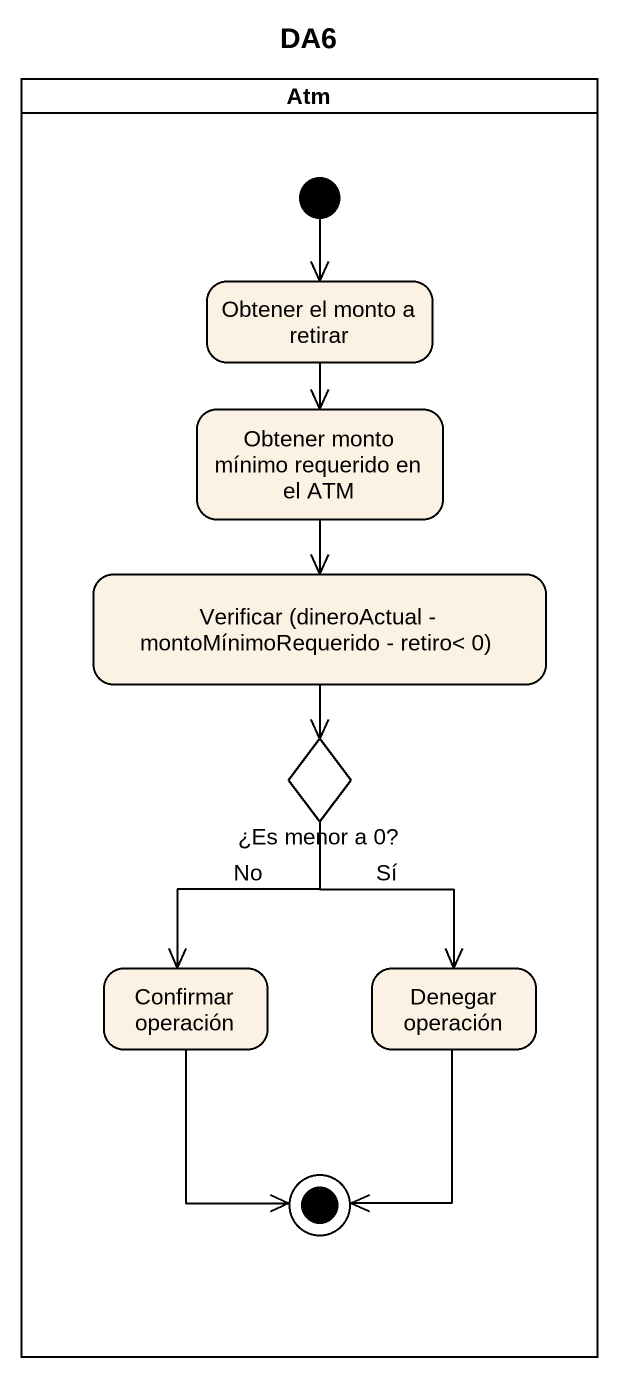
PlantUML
@startuml
title DA6
hide empty description
state Atm <<partition>> {
  state "Obtener el monto a retirar" as Obtener_el_monto_a_retirar
  state "Obtener monto mínimo requerido en el ATM" as Obtener_monto_mínimo
  state "Verificar (dineroActual - montoMínimoRequerido - retiro< 0)" as Verificar_dineroActual
  state "¿Es menor a 0?" as Es_menor_a_0 <<choice>>
  state "Confirmar operación" as Confirmar_operación
  state "Denegar operación" as Denegar_operación
  [*] --> Obtener_el_monto_a_retirar
  Confirmar_operación --> [*]
  Denegar_operación --> [*]
}
Obtener_el_monto_a_retirar --> Obtener_monto_mínimo
Obtener_monto_mínimo --> Verificar_dineroActual
Verificar_dineroActual --> Es_menor_a_0
Es_menor_a_0 --> Confirmar_operación : No
Es_menor_a_0 --> Denegar_operación : Sí
@enduml
